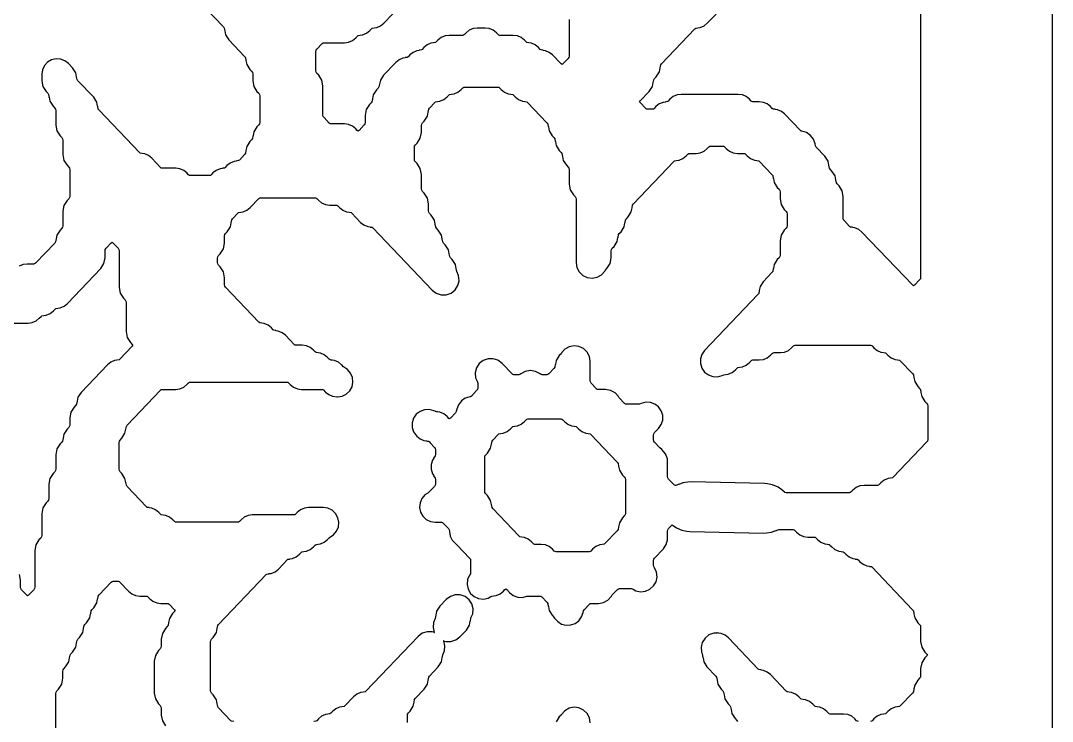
# Model space of a CAD drawing. Header units: millimetres. Extents: x 2 to 65, y 2 to 128.
# Drawn here: x 32.17 to 65.27, y 77.91 to 100.4 of the extents above; entities that cross this region are included whole.
import ezdxf

# ---------------------------------------------------------------- set-up
doc = ezdxf.new("R2010")
doc.units = ezdxf.units.MM
doc.layers.add('CUT', color=1, linetype='Continuous')

msp = doc.modelspace()

# ---------------------------------------------------------------- linework, layer by layer
at = {"layer": 'CUT'}
for points in [[(44.134, 2), (52.134, 2), (52.134, 5), (65.2679, 5), (65.2679, 125), (52.134, 125), (52.134, 128), (44.134, 128), (44.134, 125), (23.134, 125), (23.134, 128), (15.134, 128), (15.134, 125), (2, 125), (2, 5), (15.134, 5), (15.134, 2), (23.134, 2), (23.134, 5), (44.134, 5)], [(47.5092, 87.1352), (47.5746, 87.1441), (47.5742, 87.1471), (47.652, 87.1576), (47.7757, 87.2106), (47.8807, 87.2946), (47.9352, 87.3519), (47.9604, 87.372), (48.0258, 87.3809), (48.0254, 87.3839), (48.1032, 87.3944), (48.2268, 87.4474), (48.3319, 87.5314), (48.3864, 87.5886), (48.4115, 87.6088), (48.4435, 87.6131), (49.5038, 87.6131), (49.5358, 87.6088), (49.5609, 87.5886), (49.6154, 87.5314), (49.7205, 87.4474), (49.8441, 87.3944), (49.9219, 87.3839), (49.9215, 87.3809), (49.9869, 87.372), (50.0121, 87.3519), (50.0666, 87.2946), (50.1716, 87.2106), (50.2953, 87.1576), (50.3731, 87.1471), (50.3727, 87.1441), (50.4381, 87.1352), (50.4632, 87.1151), (51.3094, 86.2269), (51.3337, 86.189), (51.3513, 86.0978), (51.3533, 86.0982), (51.3781, 85.9699), (51.4803, 85.8108), (51.5349, 85.7534), (51.5593, 85.7154), (51.5679, 85.6711), (51.5679, 84.5826), (51.5593, 84.5383), (51.5349, 84.5003), (51.4803, 84.4429), (51.3781, 84.2838), (51.3533, 84.1555), (51.3513, 84.1559), (51.3337, 84.0647), (51.3094, 84.0268), (50.9144, 83.6122), (50.8893, 83.5921), (50.8238, 83.5832), (50.8243, 83.5802), (50.7465, 83.5696), (50.6228, 83.5167), (50.5178, 83.4326), (50.4632, 83.3754), (50.4381, 83.3553), (50.4062, 83.351), (49.3458, 83.351), (49.3139, 83.3553), (49.2887, 83.3754), (49.2342, 83.4326), (49.1292, 83.5167), (49.0055, 83.5696), (48.8722, 83.5877), (48.6691, 83.5877), (48.6371, 83.5921), (48.612, 83.6122), (48.5575, 83.6694), (48.4524, 83.7534), (48.3288, 83.8064), (48.251, 83.817), (48.2514, 83.82), (48.186, 83.8289), (48.1608, 83.849), (47.3147, 84.7371), (47.2903, 84.7751), (47.2727, 84.8662), (47.2707, 84.8659), (47.246, 84.9941), (47.1438, 85.1533), (47.0891, 85.2107), (47.0647, 85.2487), (47.0562, 85.293), (47.0562, 86.3815), (47.0647, 86.4258), (47.0891, 86.4637), (47.1438, 86.5211), (47.246, 86.6803), (47.2707, 86.8086), (47.2727, 86.8082), (47.2903, 86.8993), (47.3147, 86.9373), (47.4841, 87.1151)]]:
    msp.add_lwpolyline(points, close=True, dxfattribs=at)
for points in [[(61.0424, 103.6669), (61.0424, 92.1598), (61.0338, 92.1155), (61.0095, 92.0775), (60.8448, 91.9046), (60.8168, 91.8835), (60.7888, 91.9046), (59.1599, 93.6144), (59.0548, 93.6985), (58.9312, 93.7515), (58.8534, 93.762), (58.8538, 93.765), (58.7884, 93.7739), (58.7632, 93.794), (58.5939, 93.9718), (58.5695, 94.0098), (58.5609, 94.0541), (58.5609, 94.7534), (58.5252, 94.9392), (58.423, 95.0983), (58.3683, 95.1557), (58.3439, 95.1937), (58.3263, 95.2848), (58.3243, 95.2845), (58.2996, 95.4127), (58.1974, 95.5719), (58.1427, 95.6293), (58.1183, 95.6673), (58.1008, 95.7584), (58.0987, 95.758), (58.074, 95.8863), (57.9718, 96.0455), (57.6915, 96.3397), (57.6671, 96.3776), (57.6535, 96.4485), (57.6009, 96.5943), (57.5062, 96.7171), (57.3784, 96.8049), (57.2298, 96.8493), (57.2093, 96.8521), (57.1841, 96.8722), (56.6785, 97.403), (56.5734, 97.4871), (56.4498, 97.54), (56.372, 97.5506), (56.3724, 97.5536), (56.307, 97.5625), (56.2818, 97.5826), (56.2273, 97.6398), (56.1223, 97.7238), (55.9986, 97.7768), (55.8653, 97.7949), (55.6621, 97.7949), (55.6302, 97.7993), (55.6051, 97.8194), (55.5506, 97.8766), (55.4455, 97.9606), (55.3218, 98.0136), (55.1885, 98.0317), (53.3612, 98.0317), (53.2279, 98.0136), (53.1042, 97.9606), (52.9992, 97.8766), (52.9447, 97.8194), (52.9195, 97.7993), (52.8541, 97.7904), (52.8545, 97.7874), (52.7767, 97.7768), (52.6531, 97.7238), (52.548, 97.6398), (52.4935, 97.5826), (52.4683, 97.5625), (52.4364, 97.5581), (52.2784, 97.5581), (52.2465, 97.5625), (52.2213, 97.5826), (52.0453, 97.7673), (52.0261, 97.7949), (52.0453, 97.8225), (52.3322, 98.1237), (52.4344, 98.2828), (52.4591, 98.4111), (52.4612, 98.4107), (52.4787, 98.5019), (52.5031, 98.5398), (52.5578, 98.5972), (52.66, 98.7564), (52.6847, 98.8847), (52.6868, 98.8843), (52.7043, 98.9754), (52.7287, 99.0134), (53.8004, 100.1383), (53.8256, 100.1585), (53.891, 100.1673), (53.8906, 100.1703), (53.9683, 100.1809), (54.092, 100.2339), (54.1971, 100.3179), (54.4771, 100.6119)], [(37.1928, 101.7549), (38.6767, 100.1973), (38.7011, 100.1594), (38.7186, 100.0682), (38.7207, 100.0686), (38.7454, 99.9403), (38.8476, 99.7812), (39.3534, 99.2502), (39.3778, 99.2122), (39.3954, 99.1211), (39.3974, 99.1215), (39.4221, 98.9932), (39.5243, 98.834), (39.579, 98.7766), (39.6034, 98.7387), (39.6119, 98.6944), (39.6119, 98.4685), (39.6477, 98.2828), (39.7499, 98.1237), (39.8046, 98.0663), (39.829, 98.0283), (39.8375, 97.984), (39.8375, 97.1323), (39.829, 97.088), (39.8046, 97.05), (39.7499, 96.9926), (39.6477, 96.8335), (39.623, 96.7052), (39.621, 96.7056), (39.6034, 96.6144), (39.579, 96.5764), (39.5243, 96.519), (39.4221, 96.3599), (39.3974, 96.2316), (39.3954, 96.232), (39.3778, 96.1408), (39.3534, 96.1029), (39.1841, 95.9251), (39.1589, 95.905), (39.0935, 95.8961), (39.0939, 95.8931), (39.0161, 95.8825), (38.8925, 95.8296), (38.7874, 95.7455), (38.7329, 95.6883), (38.7077, 95.6682), (38.6423, 95.6593), (38.6427, 95.6563), (38.565, 95.6457), (38.4413, 95.5928), (38.3362, 95.5087), (38.2817, 95.4515), (38.2566, 95.4314), (38.2247, 95.4271), (37.6155, 95.4271), (37.5835, 95.4314), (37.5584, 95.4515), (37.5039, 95.5087), (37.3988, 95.5928), (37.2752, 95.6457), (37.1419, 95.6638), (36.7131, 95.6638), (36.6812, 95.6682), (36.656, 95.6883), (36.376, 95.9823), (36.2709, 96.0663), (36.1473, 96.1193), (36.0695, 96.1299), (36.0699, 96.1329), (36.0045, 96.1418), (35.9793, 96.1619), (34.682, 97.5236), (34.6576, 97.5616), (34.6401, 97.6527), (34.638, 97.6523), (34.6133, 97.7806), (34.5111, 97.9398), (34.0053, 98.4707), (33.9809, 98.5087), (33.9633, 98.5999), (33.9613, 98.5995), (33.9366, 98.7278), (33.8344, 98.8869), (33.7064, 99.0212), (33.5894, 99.1122), (33.4509, 99.1648), (33.303, 99.1746), (33.1587, 99.1405), (33.0308, 99.0657), (32.9304, 98.9566), (32.8664, 98.8229), (32.8444, 98.6763), (32.8444, 98.4685), (32.8802, 98.2828), (32.9824, 98.1237), (33.0371, 98.0663), (33.0615, 98.0283), (33.079, 97.9371), (33.0811, 97.9375), (33.1058, 97.8092), (33.208, 97.6501), (33.2627, 97.5927), (33.2871, 97.5547), (33.2956, 97.5104), (33.2956, 97.0478), (33.3314, 96.8621), (33.4336, 96.7029), (33.4883, 96.6455), (33.5126, 96.6076), (33.5212, 96.5633), (33.5212, 96.1007), (33.557, 95.9149), (33.6592, 95.7558), (33.7139, 95.6984), (33.7382, 95.6604), (33.7468, 95.6161), (33.7468, 94.7644), (33.7382, 94.7201), (33.7139, 94.6822), (33.6592, 94.6248), (33.557, 94.4656), (33.5212, 94.2799), (33.5212, 93.8173), (33.5126, 93.773), (33.4883, 93.735), (33.4336, 93.6776), (33.3314, 93.5185), (33.3067, 93.3902), (33.3046, 93.3906), (33.2871, 93.2994), (33.2627, 93.2614), (32.6422, 92.6101), (32.617, 92.59), (32.5851, 92.5856), (32.3819, 92.5856), (32.2486, 92.5675), (32.125, 92.5145)], [(49.7632, 100.4363), (49.7632, 99.2634), (49.7547, 99.2191), (49.7303, 99.1811), (49.5656, 99.0082), (49.5376, 98.9871), (49.5096, 99.0082), (49.2342, 99.2973), (49.1292, 99.3814), (49.0055, 99.4343), (48.9277, 99.4449), (48.9281, 99.4479), (48.8627, 99.4568), (48.8376, 99.4769), (48.7831, 99.5341), (48.678, 99.6181), (48.5543, 99.6711), (48.4765, 99.6817), (48.477, 99.6847), (48.4115, 99.6936), (48.3864, 99.7137), (48.3319, 99.7709), (48.2268, 99.8549), (48.1032, 99.9079), (47.9699, 99.926), (47.5411, 99.926), (47.5092, 99.9303), (47.4841, 99.9505), (47.4295, 100.0077), (47.3245, 100.0917), (47.2008, 100.1447), (47.0675, 100.1628), (46.8193, 100.1628), (46.686, 100.1447), (46.5623, 100.0917), (46.4572, 100.0077), (46.4027, 99.9505), (46.3776, 99.9303), (46.3457, 99.926), (45.9169, 99.926), (45.7836, 99.9079), (45.66, 99.8549), (45.5549, 99.7709), (45.5004, 99.7137), (45.4752, 99.6936), (45.4098, 99.6847), (45.4102, 99.6817), (45.3325, 99.6711), (45.2088, 99.6181), (45.1037, 99.5341), (45.0492, 99.4769), (45.0241, 99.4568), (44.9587, 99.4479), (44.9591, 99.4449), (44.8813, 99.4343), (44.7576, 99.3814), (44.6526, 99.2973), (44.5981, 99.2401), (44.5729, 99.22), (44.5075, 99.2111), (44.5079, 99.2081), (44.4301, 99.1975), (44.3065, 99.1446), (44.2014, 99.0605), (43.8104, 98.6501), (43.7082, 98.491), (43.6835, 98.3627), (43.6815, 98.3631), (43.6639, 98.2719), (43.6395, 98.234), (43.5848, 98.1766), (43.4826, 98.0174), (43.4579, 97.8891), (43.4559, 97.8895), (43.4383, 97.7983), (43.4139, 97.7604), (43.3593, 97.703), (43.257, 97.5438), (43.2213, 97.3581), (43.2213, 97.1323), (43.2127, 97.088), (43.1884, 97.05), (43.0237, 96.8772), (42.9957, 96.856), (42.9677, 96.8772), (42.9179, 96.9295), (42.8128, 97.0135), (42.6892, 97.0665), (42.5559, 97.0846), (42.1271, 97.0846), (42.0952, 97.0889), (42.0701, 97.109), (41.9007, 97.2868), (41.8763, 97.3248), (41.8678, 97.3691), (41.8678, 98.3052), (41.832, 98.491), (41.7298, 98.6501), (41.6751, 98.7075), (41.6507, 98.7455), (41.6422, 98.7898), (41.6422, 99.4047), (41.6507, 99.449), (41.6751, 99.487), (41.8445, 99.6648), (41.8696, 99.6849), (41.9016, 99.6892), (42.5559, 99.6892), (42.6892, 99.7073), (42.8128, 99.7603), (42.9179, 99.8443), (42.9724, 99.9015), (42.9975, 99.9217), (43.063, 99.9305), (43.0625, 99.9335), (43.1403, 99.9441), (43.264, 99.9971), (43.369, 100.0811), (43.4236, 100.1383), (43.4487, 100.1585), (43.5141, 100.1673), (43.5137, 100.1703), (43.5915, 100.1809), (43.7152, 100.2339), (43.8202, 100.3179), (44.888, 101.4387)], [(39.0025, 77.9003), (38.937, 77.9092), (38.9119, 77.9293), (38.5169, 78.3439), (38.4926, 78.3818), (38.475, 78.473), (38.473, 78.4726), (38.4482, 78.6009), (38.346, 78.7601), (38.2913, 78.8175), (38.267, 78.8554), (38.2584, 78.8997), (38.2584, 80.4618), (38.267, 80.5061), (38.2913, 80.5441), (38.346, 80.6015), (38.4482, 80.7606), (38.473, 80.8889), (38.475, 80.8885), (38.4926, 80.9797), (38.5169, 81.0176), (40.0398, 82.6161), (40.065, 82.6363), (40.1304, 82.6451), (40.13, 82.6481), (40.2078, 82.6587), (40.3314, 82.7117), (40.4365, 82.7957), (40.7165, 83.0897), (40.7417, 83.1098), (40.8071, 83.1187), (40.8067, 83.1217), (40.8845, 83.1323), (41.0082, 83.1852), (41.1132, 83.2693), (41.1677, 83.3265), (41.1929, 83.3466), (41.2583, 83.3555), (41.2579, 83.3585), (41.3357, 83.369), (41.4593, 83.422), (41.5644, 83.5061), (41.6189, 83.5633), (41.644, 83.5834), (41.7095, 83.5923), (41.709, 83.5953), (41.7868, 83.6058), (41.9105, 83.6588), (42.0155, 83.7429), (42.0701, 83.8001), (42.1174, 83.838), (42.2044, 83.8921), (42.3031, 84.007), (42.3629, 84.1462), (42.3783, 84.2968), (42.3479, 84.4452), (42.2744, 84.5776), (42.1646, 84.682), (42.0286, 84.7487), (41.8789, 84.7717), (41.4053, 84.7717), (41.272, 84.7536), (41.1483, 84.7006), (41.0432, 84.6166), (40.9887, 84.5593), (40.9636, 84.5392), (40.9317, 84.5349), (39.6006, 84.5349), (39.4673, 84.5168), (39.3436, 84.4638), (39.2386, 84.3798), (39.1841, 84.3226), (39.1589, 84.3024), (39.127, 84.2981), (37.1643, 84.2981), (37.1324, 84.3024), (37.1072, 84.3226), (37.0527, 84.3798), (36.9477, 84.4638), (36.824, 84.5168), (36.7462, 84.5273), (36.7466, 84.5303), (36.6812, 84.5392), (36.656, 84.5593), (36.6015, 84.6166), (36.4965, 84.7006), (36.3728, 84.7536), (36.295, 84.7641), (36.2954, 84.7671), (36.23, 84.776), (36.2049, 84.7961), (35.5843, 85.4475), (35.56, 85.4854), (35.5424, 85.5766), (35.5404, 85.5762), (35.5157, 85.7045), (35.4134, 85.8637), (35.3588, 85.9211), (35.3344, 85.959), (35.3259, 86.0033), (35.3259, 86.855), (35.3344, 86.8993), (35.3588, 86.9373), (35.4134, 86.9947), (35.5157, 87.1538), (35.5404, 87.2821), (35.5424, 87.2817), (35.56, 87.3729), (35.5843, 87.4109), (36.656, 88.5358), (36.6812, 88.5559), (36.7131, 88.5603), (37.1419, 88.5603), (37.2752, 88.5784), (37.3988, 88.6313), (37.5039, 88.7154), (37.5584, 88.7726), (37.5835, 88.7927), (37.6155, 88.797), (40.7061, 88.797), (40.738, 88.7927), (40.7632, 88.7726), (40.8177, 88.7154), (40.9227, 88.6313), (41.0464, 88.5784), (41.1797, 88.5603), (41.8639, 88.5603), (41.8801, 88.55), (41.8965, 88.543), (41.9301, 88.4949), (41.9456, 88.4786), (42.0506, 88.3945), (42.1743, 88.3416), (42.3076, 88.3235), (42.3301, 88.3235), (42.4798, 88.3464), (42.6158, 88.4131), (42.7255, 88.5175), (42.799, 88.6499), (42.8295, 88.7983), (42.8141, 88.949), (42.7543, 89.0881), (42.6556, 89.203), (42.527, 89.2831), (42.5158, 89.2879), (42.4822, 89.336), (42.4667, 89.3523), (42.3617, 89.4363), (42.238, 89.4893), (42.1602, 89.4999), (42.1606, 89.5029), (42.1443, 89.5051), (42.1253, 89.5046), (42.1047, 89.5074), (42.1006, 89.5074), (42.0701, 89.5319), (42.0155, 89.5891), (41.9105, 89.6731), (41.7868, 89.7261), (41.709, 89.7366), (41.7095, 89.7396), (41.644, 89.7485), (41.6189, 89.7686), (41.5644, 89.8259), (41.4593, 89.9099), (41.3357, 89.9629), (41.2024, 89.981), (40.9992, 89.981), (40.9673, 89.9853), (40.9421, 90.0054), (40.662, 90.2994), (40.557, 90.3835), (40.4333, 90.4364), (40.3555, 90.447), (40.356, 90.45), (40.2905, 90.4589), (40.2654, 90.479), (40.2109, 90.5362), (40.1058, 90.6203), (39.9822, 90.6732), (39.9044, 90.6838), (39.9048, 90.6868), (39.8394, 90.6957), (39.8142, 90.7158), (38.7425, 91.8407), (38.7181, 91.8787), (38.7096, 91.923), (38.7096, 92.1488), (38.6738, 92.3345), (38.5716, 92.4937), (38.5169, 92.5511), (38.4926, 92.589), (38.484, 92.6333), (38.484, 92.7747), (38.4926, 92.819), (38.5169, 92.857), (38.5716, 92.9144), (38.6738, 93.0735), (38.7096, 93.2592), (38.7096, 93.4851), (38.7181, 93.5294), (38.7425, 93.5673), (38.7972, 93.6247), (38.8994, 93.7839), (38.9241, 93.9122), (38.9262, 93.9118), (38.9437, 94.0029), (38.9681, 94.0409), (39.1375, 94.2187), (39.1626, 94.2388), (39.228, 94.2477), (39.2276, 94.2507), (39.3054, 94.2612), (39.4291, 94.3142), (39.5341, 94.3982), (39.8142, 94.6922), (39.8394, 94.7124), (39.8713, 94.7167), (41.6084, 94.7167), (41.6403, 94.7124), (41.6655, 94.6922), (41.72, 94.635), (41.825, 94.551), (41.9487, 94.498), (42.082, 94.4799), (42.2852, 94.4799), (42.3171, 94.4756), (42.3422, 94.4555), (42.3967, 94.3982), (42.5018, 94.3142), (42.6255, 94.2612), (42.7032, 94.2507), (42.7028, 94.2477), (42.7682, 94.2388), (42.7934, 94.2187), (43.0735, 93.9247), (43.1785, 93.8406), (43.3022, 93.7877), (43.38, 93.7771), (43.3796, 93.7741), (43.445, 93.7652), (43.4702, 93.7451), (45.3726, 91.7482), (45.503, 91.6499), (45.658, 91.5989), (45.8213, 91.6006), (45.9752, 91.6548), (46.1036, 91.7556), (46.1926, 91.8924), (46.2328, 92.0506), (46.2199, 92.2133), (46.1643, 92.3425), (46.1448, 92.4434), (46.1428, 92.443), (46.1181, 92.5713), (46.0159, 92.7305), (45.9612, 92.7879), (45.9368, 92.8258), (45.9192, 92.917), (45.9172, 92.9166), (45.8925, 93.0449), (45.7903, 93.204), (45.7356, 93.2614), (45.7112, 93.2994), (45.6937, 93.3906), (45.6916, 93.3902), (45.6669, 93.5185), (45.5647, 93.6776), (45.51, 93.735), (45.4856, 93.773), (45.4681, 93.8641), (45.466, 93.8637), (45.4413, 93.992), (45.3391, 94.1512), (45.2844, 94.2086), (45.2601, 94.2465), (45.2515, 94.2908), (45.2515, 94.5167), (45.2157, 94.7024), (45.1135, 94.8615), (45.0589, 94.9189), (45.0345, 94.9569), (45.0259, 95.0012), (45.0259, 95.4638), (44.9902, 95.6495), (44.888, 95.8087), (44.8333, 95.8661), (44.8089, 95.904), (44.8004, 95.9484), (44.8004, 96.3265), (44.8089, 96.3708), (44.8333, 96.4088), (44.888, 96.4662), (44.9902, 96.6253), (45.0259, 96.811), (45.0259, 97.0368), (45.0345, 97.0812), (45.0589, 97.1191), (45.1135, 97.1765), (45.2157, 97.3357), (45.2405, 97.464), (45.2425, 97.4636), (45.2601, 97.5547), (45.2844, 97.5927), (45.4538, 97.7705), (45.479, 97.7906), (45.5444, 97.7995), (45.544, 97.8025), (45.6218, 97.813), (45.7454, 97.866), (45.8505, 97.95), (45.905, 98.0073), (45.9301, 98.0274), (45.9955, 98.0363), (45.9951, 98.0392), (46.0729, 98.0498), (46.1966, 98.1028), (46.3016, 98.1868), (46.3561, 98.244), (46.3813, 98.2642), (46.4132, 98.2685), (47.4736, 98.2685), (47.5055, 98.2642), (47.5307, 98.244), (47.5852, 98.1868), (47.6902, 98.1028), (47.8139, 98.0498), (47.8917, 98.0392), (47.8913, 98.0363), (47.9567, 98.0274), (47.9818, 98.0073), (48.0363, 97.95), (48.1414, 97.866), (48.265, 97.813), (48.3428, 97.8025), (48.3424, 97.7995), (48.4078, 97.7906), (48.433, 97.7705), (49.0535, 97.1191), (49.0779, 97.0812), (49.0955, 96.99), (49.0975, 96.9904), (49.1222, 96.8621), (49.2244, 96.7029), (49.2791, 96.6455), (49.3035, 96.6076), (49.3211, 96.5164), (49.3231, 96.5168), (49.3478, 96.3885), (49.45, 96.2294), (49.5047, 96.172), (49.5291, 96.134), (49.5466, 96.0428), (49.5487, 96.0432), (49.5734, 95.9149), (49.6756, 95.7558), (49.7303, 95.6984), (49.7547, 95.6604), (49.7632, 95.6161), (49.7632, 95.1535), (49.799, 94.9678), (49.9012, 94.8086), (49.9559, 94.7513), (49.9802, 94.7133), (49.9888, 94.669), (49.9888, 92.6309), (50.0144, 92.473), (50.0885, 92.3313), (50.2037, 92.2202), (50.348, 92.1512), (50.5067, 92.1313), (50.6636, 92.1625), (50.8026, 92.2417), (50.9095, 92.3608), (50.924, 92.3834), (50.9787, 92.4408), (51.0809, 92.5999), (51.1167, 92.7857), (51.1167, 93.0115), (51.1252, 93.0558), (51.1496, 93.0937), (51.2043, 93.1511), (51.3065, 93.3103), (51.3312, 93.4386), (51.3333, 93.4382), (51.3508, 93.5294), (51.3752, 93.5673), (51.4299, 93.6247), (51.5321, 93.7839), (51.5568, 93.9122), (51.5588, 93.9118), (51.5764, 94.0029), (51.6008, 94.0409), (51.6555, 94.0983), (51.7577, 94.2574), (51.7824, 94.3857), (51.7844, 94.3853), (51.802, 94.4765), (51.8264, 94.5145), (53.1236, 95.8762), (53.1488, 95.8963), (53.2142, 95.9052), (53.2138, 95.9082), (53.2916, 95.9187), (53.4152, 95.9717), (53.5203, 96.0557), (53.5748, 96.113), (53.6, 96.1331), (53.6319, 96.1374), (53.835, 96.1374), (53.9683, 96.1555), (54.092, 96.2085), (54.1971, 96.2925), (54.2516, 96.3497), (54.2767, 96.3699), (54.3086, 96.3742), (54.6922, 96.3742), (54.7242, 96.3699), (54.7493, 96.3497), (54.8038, 96.2925), (54.9089, 96.2085), (55.0325, 96.1555), (55.1659, 96.1374), (55.369, 96.1374), (55.4009, 96.1331), (55.4261, 96.113), (55.4806, 96.0557), (55.5856, 95.9717), (55.7093, 95.9187), (55.7871, 95.9082), (55.7867, 95.9052), (55.8521, 95.8963), (55.8773, 95.8762), (56.2722, 95.4616), (56.2966, 95.4236), (56.3141, 95.3325), (56.3162, 95.3329), (56.3409, 95.2046), (56.4431, 95.0454), (56.4978, 94.988), (56.5222, 94.9501), (56.5307, 94.9058), (56.5307, 94.68), (56.5665, 94.4942), (56.6687, 94.3351), (56.7234, 94.2777), (56.7477, 94.2397), (56.7563, 94.1954), (56.7563, 93.8173), (56.7477, 93.773), (56.7234, 93.735), (56.6687, 93.6776), (56.5665, 93.5185), (56.5307, 93.3327), (56.5307, 92.8701), (56.5222, 92.8258), (56.4978, 92.7879), (56.4431, 92.7305), (56.3409, 92.5713), (56.3162, 92.443), (56.3141, 92.4434), (56.2966, 92.3523), (56.2722, 92.3143), (55.9919, 92.0201), (55.8897, 91.861), (55.865, 91.7327), (55.863, 91.7331), (55.8454, 91.6419), (55.821, 91.6039), (54.1116, 89.8096), (54.0249, 89.6853), (53.9794, 89.5409), (53.9793, 89.3894), (54.0245, 89.2449), (54.1109, 89.1205), (54.2306, 89.0277), (54.3726, 88.975), (54.5239, 88.9672), (54.6705, 89.0051), (54.7273, 89.0294), (54.7933, 89.0384), (54.7929, 89.0414), (54.8707, 89.0519), (54.9943, 89.1049), (55.0994, 89.1889), (55.1539, 89.2462), (55.1791, 89.2663), (55.2445, 89.2752), (55.2441, 89.2781), (55.3218, 89.2887), (55.4455, 89.3417), (55.5506, 89.4257), (55.6051, 89.4829), (55.6302, 89.5031), (55.6621, 89.5074), (55.8653, 89.5074), (55.9986, 89.5255), (56.1223, 89.5785), (56.2273, 89.6625), (56.2818, 89.7197), (56.307, 89.7399), (56.3389, 89.7442), (56.542, 89.7442), (56.6753, 89.7623), (56.799, 89.8153), (56.9041, 89.8993), (56.9586, 89.9565), (56.9837, 89.9766), (57.0156, 89.981), (59.4295, 89.981), (59.4614, 89.9766), (59.4866, 89.9565), (59.5411, 89.8993), (59.6461, 89.8153), (59.7698, 89.7623), (59.8476, 89.7517), (59.8472, 89.7487), (59.9126, 89.7399), (59.9378, 89.7197), (59.9923, 89.6625), (60.0973, 89.5785), (60.221, 89.5255), (60.2988, 89.5149), (60.2984, 89.5119), (60.3638, 89.5031), (60.3889, 89.4829), (60.7839, 89.0684), (60.8082, 89.0304), (60.8258, 88.9393), (60.8278, 88.9396), (60.8526, 88.8114), (60.9548, 88.6522), (61.0095, 88.5948), (61.0338, 88.5568), (61.0514, 88.4657), (61.0534, 88.4661), (61.0781, 88.3378), (61.1804, 88.1786), (61.235, 88.1212), (61.2594, 88.0833), (61.2679, 88.039), (61.2679, 86.9505), (61.2594, 86.9062), (61.235, 86.8682), (60.1633, 85.7433), (60.1382, 85.7232), (60.0728, 85.7143), (60.0732, 85.7113), (59.9954, 85.7007), (59.8717, 85.6477), (59.7667, 85.5637), (59.7122, 85.5065), (59.687, 85.4864), (59.6551, 85.482), (59.2264, 85.482), (59.093, 85.4639), (58.9694, 85.4109), (58.8643, 85.3269), (58.8098, 85.2697), (58.7847, 85.2496), (58.7527, 85.2452), (56.7224, 85.2452), (56.6841, 85.2517), (56.6714, 85.2658), (56.587, 85.3402), (56.4722, 85.4206), (56.2936, 85.4991), (56.134, 85.5344), (56.0367, 85.5461), (53.6753, 85.5969), (53.5776, 85.5893), (53.4166, 85.5609), (53.2869, 85.5104), (53.2844, 85.5158), (53.2207, 85.4869), (53.1865, 85.482), (53.1807, 85.482), (53.1488, 85.4864), (53.1236, 85.5065), (52.9543, 85.6843), (52.9299, 85.7222), (52.9214, 85.7665), (52.9214, 86.1447), (52.9221, 86.1486), (52.9238, 86.3287), (52.8615, 86.4977), (52.7435, 86.6336), (52.6725, 86.6904), (52.5031, 86.8682), (52.4787, 86.9062), (52.4702, 86.9505), (52.4702, 87.0918), (52.4787, 87.1361), (52.5031, 87.1741), (52.6335, 87.3109), (52.7202, 87.4352), (52.7656, 87.5796), (52.7658, 87.7311), (52.7206, 87.8756), (52.6342, 88), (52.5145, 88.0928), (52.3725, 88.1455), (52.2212, 88.1533), (52.0746, 88.1154), (52.0178, 88.0911), (51.9852, 88.0867), (51.6016, 88.0867), (51.5697, 88.091), (51.5446, 88.1111), (51.3752, 88.2889), (51.3485, 88.3304), (51.237, 88.4532), (51.0914, 88.5327), (50.9278, 88.5603), (50.6993, 88.5603), (50.6674, 88.5646), (50.6422, 88.5847), (50.4729, 88.7625), (50.4485, 88.8005), (50.4399, 88.8448), (50.4399, 89.4621), (50.4143, 89.62), (50.3402, 89.7618), (50.2251, 89.8728), (50.0807, 89.9419), (49.922, 89.9618), (49.7651, 89.9305), (49.6261, 89.8513), (49.5192, 89.7323), (49.5047, 89.7096), (49.45, 89.6522), (49.3478, 89.4931), (49.3231, 89.3648), (49.3211, 89.3652), (49.3035, 89.274), (49.2791, 89.2361), (49.1097, 89.0583), (49.0846, 89.0382), (49.0527, 89.0338), (48.8946, 89.0338), (48.8627, 89.0382), (48.8348, 89.0605), (48.688, 89.1419), (48.5225, 89.17), (48.357, 89.1419), (48.2102, 89.0605), (48.1823, 89.0382), (48.1503, 89.0338), (47.9923, 89.0338), (47.9604, 89.0382), (47.9352, 89.0583), (47.6119, 89.3977), (47.4815, 89.4959), (47.3264, 89.5469), (47.1632, 89.5453), (47.0092, 89.4911), (46.8809, 89.3903), (46.7919, 89.2535), (46.7516, 89.0953), (46.7645, 88.9325), (46.8202, 88.8034), (46.8306, 88.7493), (46.8306, 88.608), (46.8221, 88.5637), (46.7977, 88.5257), (46.6283, 88.3479), (46.6032, 88.3278), (46.5827, 88.325), (46.4341, 88.2806), (46.3063, 88.1928), (46.2116, 88.07), (46.159, 87.9241), (46.1453, 87.8533), (46.1209, 87.8153), (45.9563, 87.6425), (45.9271, 87.6204), (45.9002, 87.6294), (45.866, 87.6785), (45.8505, 87.6948), (45.7454, 87.7788), (45.6218, 87.8318), (45.544, 87.8424), (45.5444, 87.8453), (45.528, 87.8476), (45.509, 87.8471), (45.4885, 87.8499), (45.4809, 87.8499), (45.4648, 87.8601), (45.4216, 87.8786), (45.2749, 87.9165), (45.1237, 87.9087), (44.9817, 87.856), (44.862, 87.7632), (44.7756, 87.6389), (44.7303, 87.4943), (44.7305, 87.3428), (44.776, 87.1984), (44.8626, 87.0742), (44.8782, 87.0579), (44.9832, 86.9738), (45.1069, 86.9208), (45.1847, 86.9103), (45.1843, 86.9073), (45.2006, 86.9051), (45.2196, 86.9055), (45.2402, 86.9027), (45.2477, 86.9027), (45.2638, 86.8925), (45.2773, 86.8868), (45.3033, 86.8484), (45.4442, 86.7005), (45.4686, 86.6625), (45.4771, 86.6182), (45.4771, 86.4769), (45.4686, 86.4326), (45.4184, 86.3545), (45.4212, 86.3527), (45.3806, 86.2945), (45.3351, 86.1498), (45.3351, 85.9982), (45.3806, 85.8535), (45.4212, 85.7953), (45.4184, 85.7935), (45.4686, 85.7154), (45.4771, 85.6711), (45.4771, 85.5297), (45.4686, 85.4854), (45.4442, 85.4475), (45.2748, 85.2697), (45.2274, 85.2318), (45.1404, 85.1776), (45.0417, 85.0628), (44.982, 84.9236), (44.9666, 84.7729), (44.997, 84.6246), (45.0705, 84.4921), (45.1803, 84.3878), (45.3162, 84.321), (45.4659, 84.2981), (45.6689, 84.2981), (45.7008, 84.2938), (45.726, 84.2736), (45.8954, 84.0959), (45.9197, 84.0579), (45.9283, 84.0136), (45.9283, 84.0027), (45.9504, 83.8556), (46.0149, 83.7214), (46.1159, 83.6122), (46.1772, 83.5633), (46.5721, 83.1487), (46.5965, 83.1108), (46.605, 83.0664), (46.605, 82.6883), (46.5965, 82.644), (46.5691, 82.6013), (46.5063, 82.4587), (46.4905, 82.3037), (46.5232, 82.1513), (46.6013, 82.0164), (46.717, 81.9121), (46.8593, 81.8485), (47.0142, 81.8317), (47.1667, 81.8635), (47.255, 81.9138), (47.283, 81.9258), (47.349, 81.9348), (47.3486, 81.9378), (47.4264, 81.9483), (47.5501, 82.0013), (47.6551, 82.0853), (47.705, 82.1376), (47.7329, 82.1588), (47.7609, 82.1376), (47.853, 82.041), (47.9727, 81.9485), (48.1145, 81.8961), (48.2656, 81.8884), (48.4095, 81.9256), (48.4435, 81.9302), (48.8271, 81.9302), (48.859, 81.9259), (48.8842, 81.9058), (49.0535, 81.728), (49.0779, 81.69), (49.0955, 81.5989), (49.0975, 81.5993), (49.1222, 81.471), (49.2244, 81.3118), (49.2791, 81.2544), (49.3004, 81.2213), (49.3981, 81.1099), (49.5242, 81.0319), (49.6675, 80.9944), (49.8156, 81.0005), (49.9554, 81.0498), (50.0746, 81.138), (50.1627, 81.2572), (50.212, 81.3969), (50.2229, 81.4532), (50.2473, 81.4912), (50.4166, 81.669), (50.4418, 81.6891), (50.4737, 81.6934), (50.7022, 81.6934), (50.8658, 81.721), (51.0114, 81.8005), (51.1229, 81.9233), (51.1496, 81.9648), (51.319, 82.1426), (51.3441, 82.1627), (51.3761, 82.167), (51.7597, 82.167), (51.7922, 82.1626), (51.8202, 82.1506), (51.9085, 82.1003), (52.061, 82.0685), (52.2159, 82.0853), (52.3582, 82.1489), (52.474, 82.2532), (52.552, 82.3881), (52.5847, 82.5404), (52.5689, 82.6955), (52.5061, 82.8381), (52.4787, 82.8808), (52.4702, 82.9251), (52.4702, 83.0664), (52.4787, 83.1108), (52.5031, 83.1487), (52.7893, 83.4491), (52.8788, 83.5792), (52.9232, 83.7307), (52.9203, 83.8245), (52.9214, 83.8245), (52.9214, 84.0136), (52.9299, 84.0579), (52.9543, 84.0959), (53.0456, 84.1917), (53.0707, 84.2115), (53.0992, 84.1971), (53.2054, 84.1228), (53.384, 84.0442), (53.5436, 84.0089), (53.6409, 83.9972), (56.0024, 83.9465), (56.1001, 83.954), (56.261, 83.9824), (56.3908, 84.0329), (56.3932, 84.0275), (56.457, 84.0564), (56.4911, 84.0613), (56.9481, 84.0613), (56.98, 84.057), (57.0052, 84.0368), (57.0597, 83.9796), (57.1647, 83.8956), (57.2884, 83.8426), (57.4217, 83.8245), (57.6248, 83.8245), (57.6568, 83.8202), (57.6819, 83.8001), (57.7364, 83.7429), (57.8415, 83.6588), (57.9651, 83.6058), (58.0429, 83.5953), (58.0425, 83.5923), (58.1079, 83.5834), (58.1331, 83.5633), (58.1876, 83.5061), (58.2926, 83.422), (58.4163, 83.369), (58.4941, 83.3585), (58.4937, 83.3555), (58.5591, 83.3466), (58.5843, 83.3265), (58.6388, 83.2693), (58.7438, 83.1852), (58.8675, 83.1323), (58.9453, 83.1217), (58.9449, 83.1187), (59.0103, 83.1098), (59.0354, 83.0897), (59.0899, 83.0325), (59.195, 82.9485), (59.3186, 82.8955), (59.3964, 82.8849), (59.396, 82.8819), (59.4614, 82.873), (59.4866, 82.8529), (60.7839, 81.4912), (60.8082, 81.4532), (60.8258, 81.3621), (60.8278, 81.3625), (60.8526, 81.2342), (60.9548, 81.075), (61.0095, 81.0176), (61.0338, 80.9797), (61.0424, 80.9354), (61.0424, 80.4728), (61.0781, 80.287), (61.1804, 80.1279), (61.2416, 80.0635), (61.2609, 80.0359), (61.2416, 80.0083), (61.1804, 79.944), (61.0781, 79.7848), (61.0424, 79.5991), (61.0424, 79.3733), (61.0338, 79.329), (61.0095, 79.291), (60.9548, 79.2336), (60.8526, 79.0745), (60.8278, 78.9462), (60.8258, 78.9466), (60.8082, 78.8554), (60.7839, 78.8175), (60.3889, 78.4029), (60.3638, 78.3828), (60.2984, 78.3739), (60.2988, 78.3709), (60.221, 78.3603), (60.0973, 78.3074), (59.9923, 78.2233), (59.9378, 78.1661), (59.9126, 78.146), (59.8472, 78.1371), (59.8476, 78.1341), (59.7698, 78.1236), (59.6461, 78.0706), (59.5411, 77.9865), (59.4866, 77.9293), (59.4614, 77.9092), (59.4295, 77.9049)], [(31.254, 90.6913), (32.4046, 90.6913), (32.5379, 90.7094), (32.6616, 90.7624), (32.7666, 90.8464), (32.8211, 90.9037), (32.8463, 90.9238), (32.9117, 90.9327), (32.9113, 90.9357), (32.9891, 90.9462), (33.1127, 90.9992), (33.2178, 91.0832), (33.2723, 91.1404), (33.2975, 91.1606), (33.3629, 91.1694), (33.3625, 91.1724), (33.4402, 91.183), (33.5639, 91.236), (33.669, 91.32), (34.7367, 92.4408), (34.8389, 92.5999), (34.8747, 92.7857), (34.8747, 93.0115), (34.8832, 93.0558), (34.9076, 93.0937), (35.0723, 93.2666), (35.1003, 93.2878), (35.1283, 93.2666), (35.2929, 93.0937), (35.3173, 93.0558), (35.3259, 93.0115), (35.3259, 91.8385), (35.3616, 91.6528), (35.4638, 91.4936), (35.5185, 91.4362), (35.5429, 91.3983), (35.5514, 91.354), (35.5514, 90.4178), (35.5872, 90.2321), (35.6894, 90.0729), (35.7507, 90.0086), (35.77, 89.981), (35.7507, 89.9534), (35.3492, 89.5319), (35.324, 89.5117), (35.2586, 89.5029), (35.259, 89.4999), (35.1812, 89.4893), (35.0575, 89.4363), (34.9525, 89.3523), (34.1103, 88.4683), (34.0081, 88.3092), (33.9834, 88.1809), (33.9814, 88.1813), (33.9638, 88.0901), (33.9394, 88.0521), (33.8848, 87.9947), (33.7825, 87.8356), (33.7468, 87.6498), (33.7468, 87.424), (33.7382, 87.3797), (33.7139, 87.3418), (33.6592, 87.2844), (33.557, 87.1252), (33.5322, 86.9969), (33.5302, 86.9973), (33.5126, 86.9062), (33.4883, 86.8682), (33.4336, 86.8108), (33.3314, 86.6516), (33.2956, 86.4659), (33.2956, 86.0033), (33.2871, 85.959), (33.2627, 85.9211), (33.208, 85.8637), (33.1058, 85.7045), (33.07, 85.5188), (33.07, 85.0562), (33.0615, 85.0119), (33.0371, 84.9739), (32.9824, 84.9165), (32.8802, 84.7574), (32.8444, 84.5716), (32.8444, 83.8722), (32.8359, 83.8279), (32.8115, 83.79), (32.7568, 83.7326), (32.6546, 83.5734), (32.6188, 83.3877), (32.6188, 82.2147), (32.6103, 82.1704), (32.5859, 82.1325), (32.4212, 81.9596), (32.3933, 81.9384), (32.3653, 81.9596), (32.2006, 82.1325), (32.1762, 82.1704), (32.1677, 82.2147), (32.1677, 82.4405), (32.1319, 82.6263)], [(33.2956, 72.1852), (33.2956, 78.8043), (33.3041, 78.8486), (33.3285, 78.8866), (33.3832, 78.944), (33.4854, 79.1031), (33.5212, 79.2888), (33.5212, 79.5147), (33.5297, 79.559), (33.5541, 79.5969), (33.6088, 79.6543), (33.711, 79.8135), (33.7357, 79.9418), (33.7377, 79.9414), (33.7553, 80.0325), (33.7797, 80.0705), (33.8344, 80.1279), (33.9366, 80.287), (33.9613, 80.4153), (33.9633, 80.4149), (33.9809, 80.5061), (34.0053, 80.5441), (34.0599, 80.6015), (34.1622, 80.7606), (34.1869, 80.8889), (34.1889, 80.8885), (34.2065, 80.9797), (34.2308, 81.0176), (34.2855, 81.075), (34.3877, 81.2342), (34.4125, 81.3625), (34.4145, 81.3621), (34.4321, 81.4532), (34.4564, 81.4912), (34.5111, 81.5486), (34.6133, 81.7078), (34.638, 81.8361), (34.6401, 81.8357), (34.6576, 81.9268), (34.682, 81.9648), (35.077, 82.3793), (35.1021, 82.3995), (35.1341, 82.4038), (35.2921, 82.4038), (35.324, 82.3995), (35.3492, 82.3793), (35.6292, 82.0853), (35.7343, 82.0013), (35.858, 81.9483), (35.9913, 81.9302), (36.1944, 81.9302), (36.2263, 81.9259), (36.2515, 81.9058), (36.306, 81.8486), (36.411, 81.7645), (36.5347, 81.7115), (36.668, 81.6934), (36.8711, 81.6934), (36.9031, 81.6891), (36.9282, 81.669), (37.1042, 81.4843), (37.1235, 81.4567), (37.1042, 81.4291), (37.0429, 81.3647), (36.9407, 81.2056), (36.916, 81.0773), (36.914, 81.0777), (36.8964, 80.9865), (36.872, 80.9485), (36.8173, 80.8911), (36.7151, 80.732), (36.6794, 80.5463), (36.6794, 80.3204), (36.6708, 80.2761), (36.6464, 80.2382), (36.5918, 80.1808), (36.4895, 80.0216), (36.4538, 79.8359), (36.4538, 78.8153), (36.4895, 78.6295), (36.5918, 78.4704), (36.6464, 78.413), (36.6708, 78.375), (36.6794, 78.3307), (36.6794, 78.1049), (36.7151, 77.9192), (36.8173, 77.76)], [(44.5748, 77.8681), (44.5748, 78.0939), (44.5833, 78.1382), (44.6077, 78.1762), (44.6624, 78.2336), (44.7646, 78.3927), (44.7893, 78.521), (44.7913, 78.5206), (44.8089, 78.6118), (44.8333, 78.6498), (45.1135, 78.944), (45.2157, 79.1031), (45.2405, 79.2314), (45.2425, 79.231), (45.2601, 79.3222), (45.2844, 79.3601), (45.5647, 79.6543), (45.6669, 79.8135), (45.6916, 79.9418), (45.6937, 79.9414), (45.7131, 80.0423), (45.7688, 80.1714), (45.7817, 80.3342), (45.7414, 80.4924), (45.7387, 80.4966), (45.8097, 80.4716), (45.9729, 80.47), (46.128, 80.521), (46.2584, 80.6192), (46.467, 80.8382), (46.5692, 80.9974), (46.594, 81.1257), (46.596, 81.1253), (46.6154, 81.2262), (46.6711, 81.3554), (46.684, 81.5181), (46.6438, 81.6763), (46.5548, 81.8131), (46.4264, 81.914), (46.2724, 81.9681), (46.1092, 81.9698), (45.9541, 81.9188), (45.8238, 81.8205), (45.6151, 81.6015), (45.5129, 81.4423), (45.4882, 81.3141), (45.4861, 81.3144), (45.4667, 81.2136), (45.411, 81.0844), (45.3981, 80.9217), (45.4384, 80.7635), (45.4411, 80.7592), (45.3701, 80.7842), (45.2069, 80.7858), (45.0518, 80.7348), (44.9214, 80.6366), (43.2446, 78.8765), (43.2194, 78.8563), (43.154, 78.8475), (43.1544, 78.8445), (43.0766, 78.8339), (42.953, 78.7809), (42.8479, 78.6969), (42.5678, 78.4029), (42.5427, 78.3828), (42.4773, 78.3739), (42.4777, 78.3709), (42.3999, 78.3603), (42.2762, 78.3074), (42.1712, 78.2233), (42.1167, 78.1661), (42.0915, 78.146), (42.0261, 78.1371), (42.0265, 78.1341), (41.9487, 78.1236), (41.825, 78.0706), (41.72, 77.9865), (41.6655, 77.9293), (41.6403, 77.9092), (41.5749, 77.9003)], [(59.0459, 77.9049), (59.014, 77.9092), (58.9888, 77.9293), (58.9343, 77.9865), (58.8293, 78.0706), (58.7056, 78.1236), (58.5723, 78.1416), (58.1436, 78.1416), (58.1116, 78.146), (58.0865, 78.1661), (58.032, 78.2233), (57.9269, 78.3074), (57.8033, 78.3603), (57.7255, 78.3709), (57.7259, 78.3739), (57.6605, 78.3828), (57.6353, 78.4029), (57.5808, 78.4601), (57.4758, 78.5441), (57.3521, 78.5971), (57.2743, 78.6077), (57.2747, 78.6107), (57.2093, 78.6196), (57.1841, 78.6397), (57.1296, 78.6969), (57.0246, 78.7809), (56.9009, 78.8339), (56.8231, 78.8445), (56.8235, 78.8475), (56.7581, 78.8563), (56.733, 78.8765), (56.2273, 79.4073), (56.1223, 79.4913), (55.9986, 79.5443), (55.9208, 79.5548), (55.9212, 79.5578), (55.8558, 79.5667), (55.8306, 79.5868), (54.8738, 80.5912), (54.7688, 80.6752), (54.6451, 80.7282), (54.5673, 80.7388), (54.5677, 80.7418), (54.5647, 80.7422), (54.546, 80.7416), (54.5118, 80.7463), (54.5004, 80.7463), (54.5004, 80.7404), (54.4028, 80.7377), (54.2509, 80.6817), (54.1248, 80.5802), (54.0378, 80.4436), (53.999, 80.2865), (54.0124, 80.1251), (54.0313, 80.0815), (54.0583, 79.9414), (54.0603, 79.9418), (54.0851, 79.8135), (54.1873, 79.6543), (54.4675, 79.3601), (54.4919, 79.3222), (54.5095, 79.231), (54.5115, 79.2314), (54.5362, 79.1031), (54.6384, 78.944), (54.6931, 78.8866), (54.7175, 78.8486), (54.7351, 78.7574), (54.7371, 78.7578), (54.7618, 78.6295), (54.864, 78.4704), (54.9187, 78.413), (54.9431, 78.375), (54.9606, 78.2839), (54.9627, 78.2843), (54.9874, 78.156), (55.0896, 77.9968), (55.1443, 77.9394), (55.1687, 77.9014)], [(50.4399, 77.8595), (50.4143, 78.0175), (50.3402, 78.1592), (50.2251, 78.2703), (50.0807, 78.3393), (49.922, 78.3592), (49.7651, 78.328), (49.6261, 78.2488), (49.5192, 78.1297), (49.5047, 78.1071), (49.45, 78.0497), (49.3478, 77.8905)]]:
    msp.add_lwpolyline(points, dxfattribs=at)

doc.saveas('drawing.dxf')
